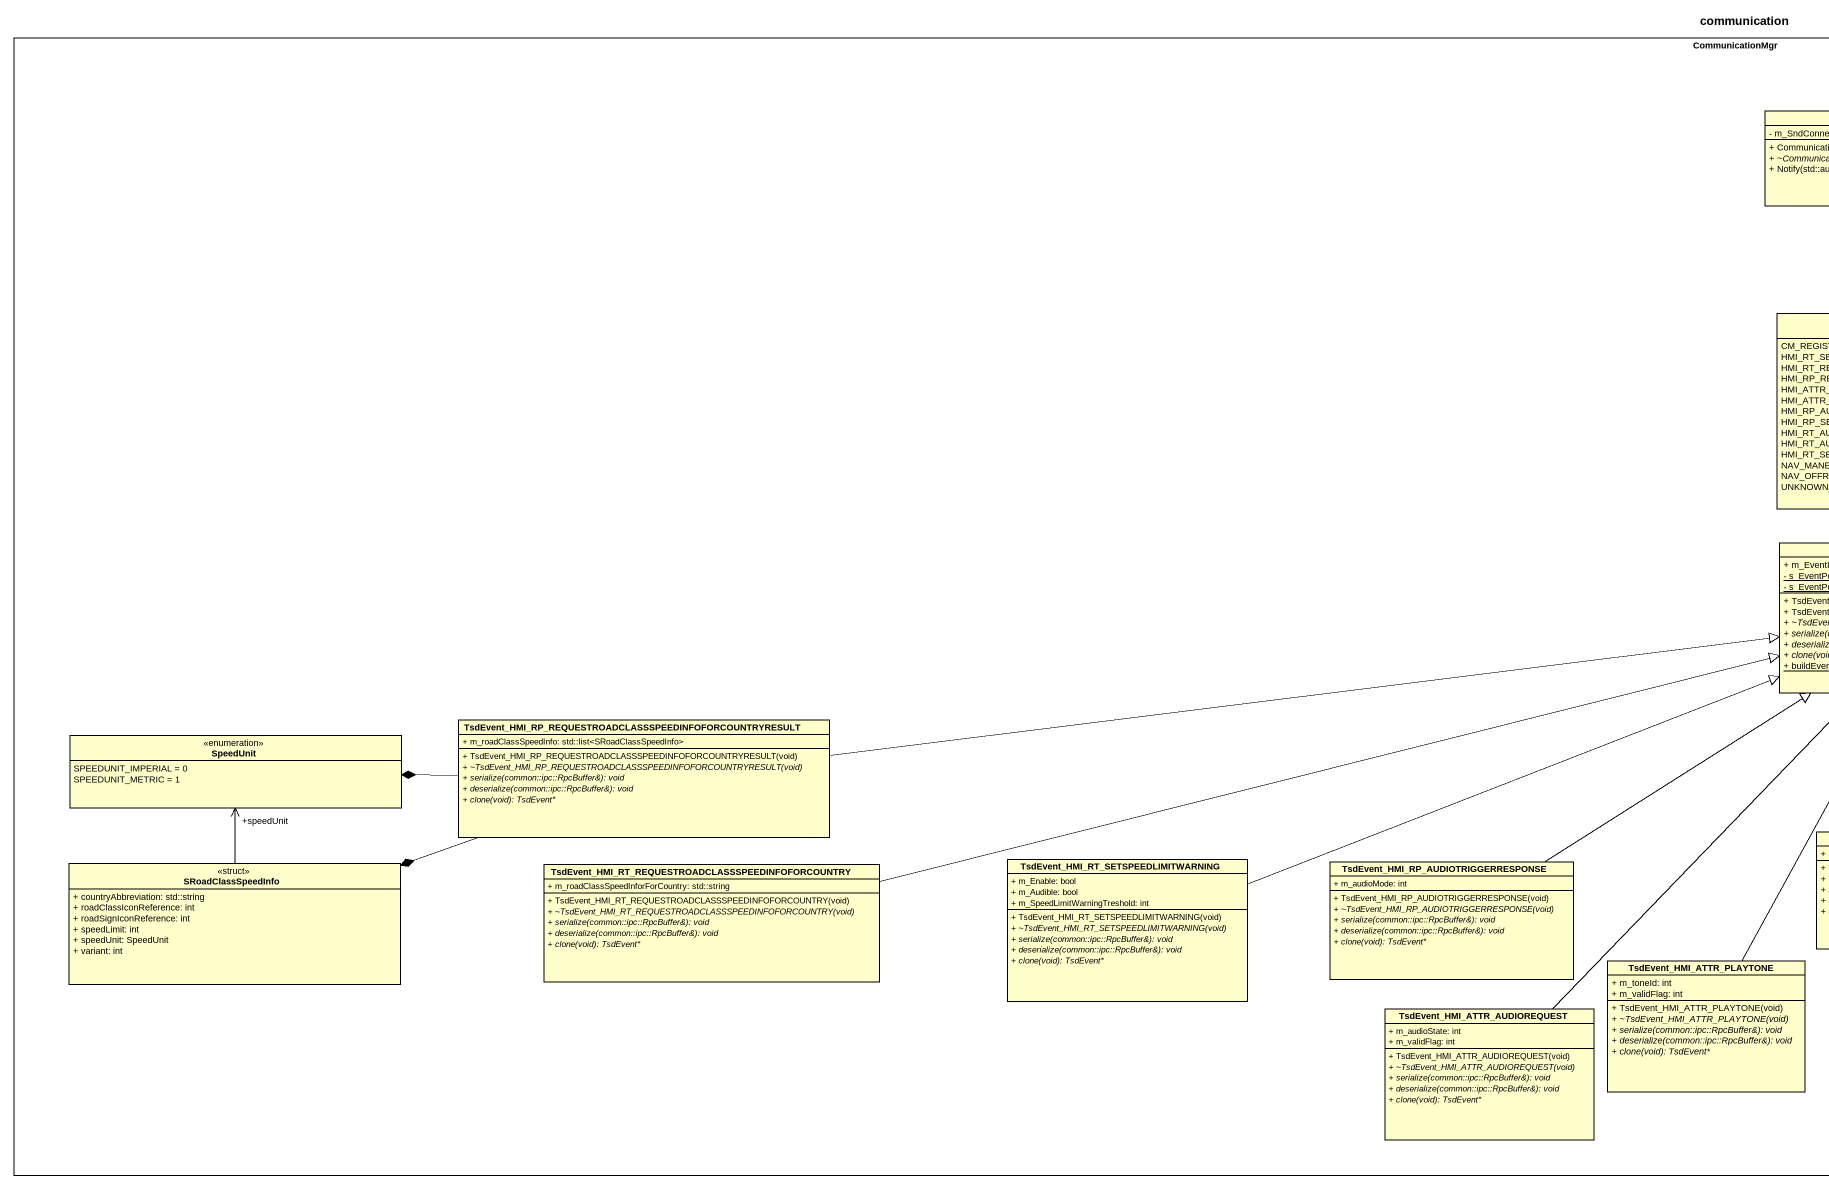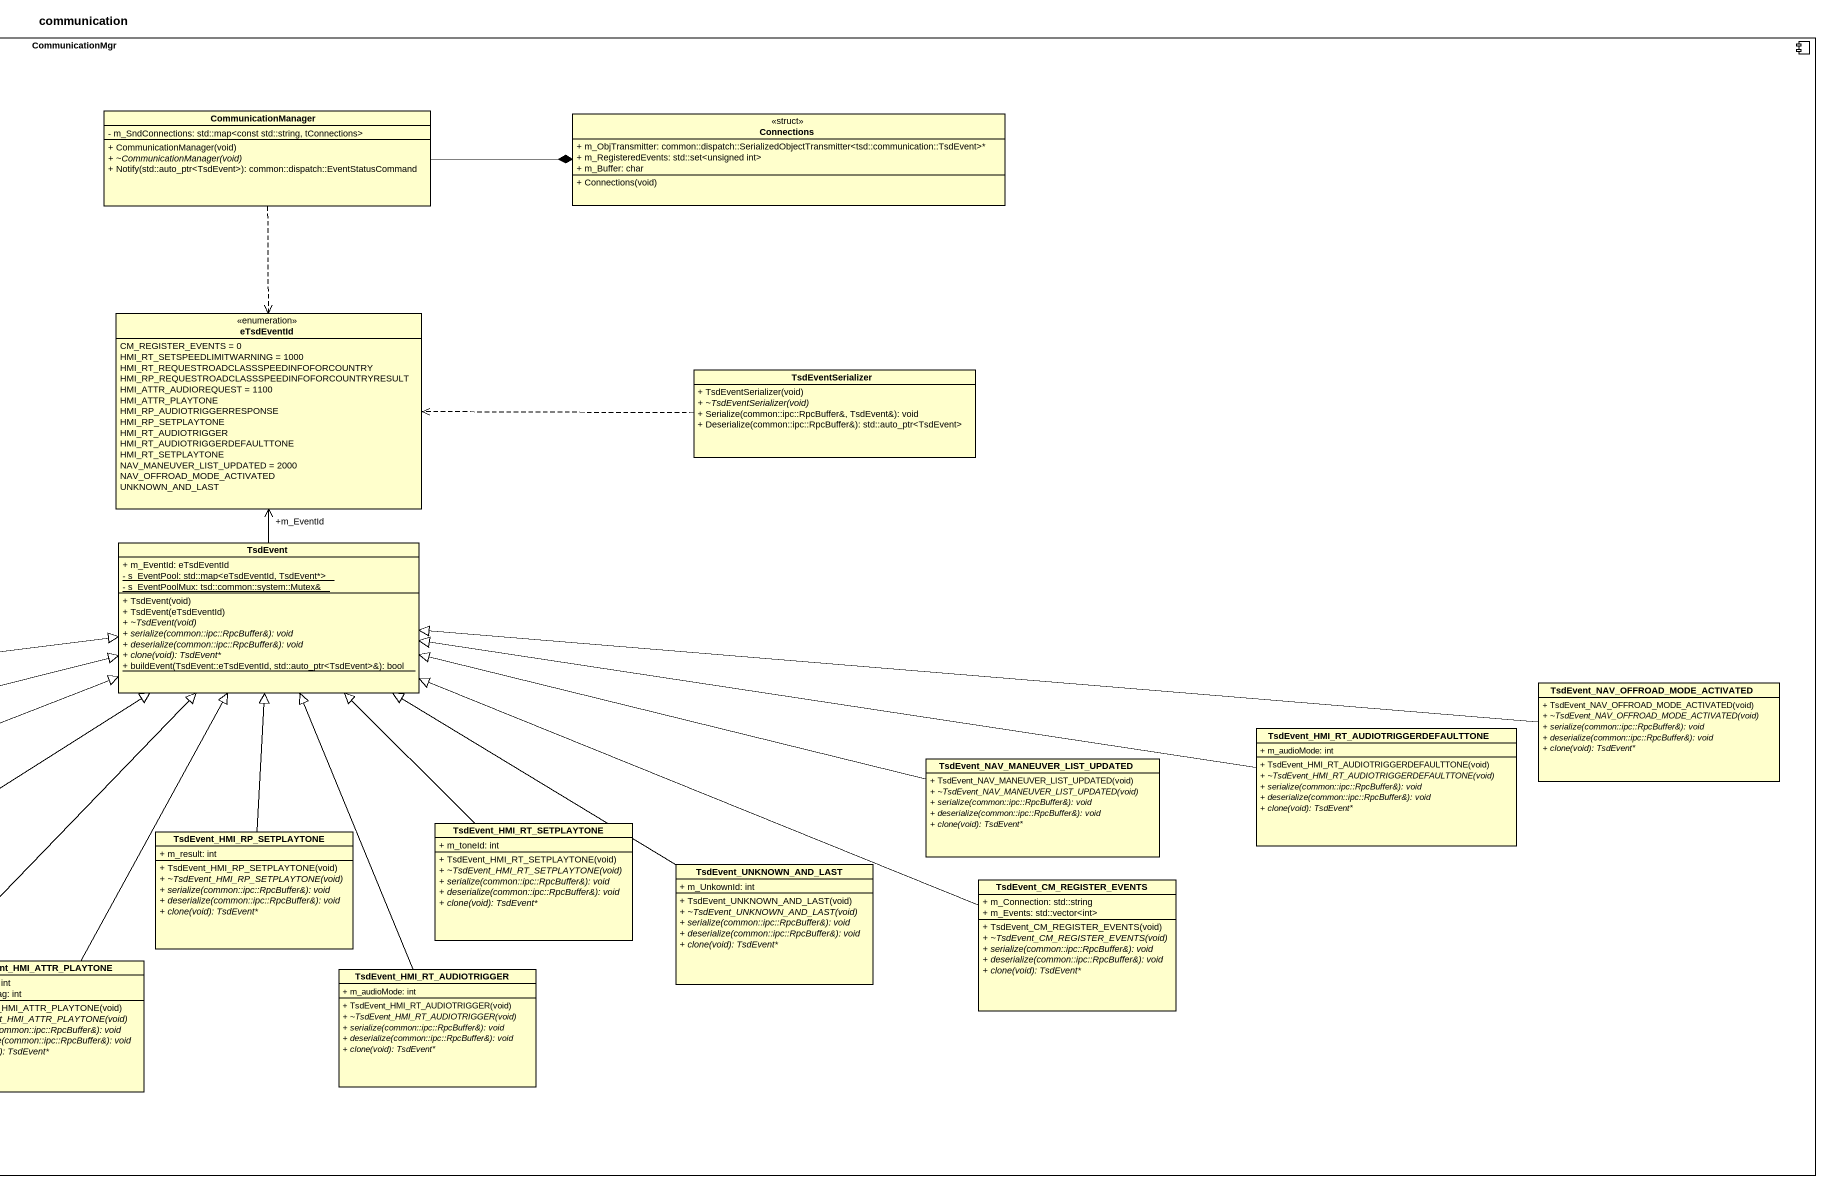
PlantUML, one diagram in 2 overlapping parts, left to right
@startuml
title communication
hide circle
hide empty members
skinparam classAttributeIconSize 0
component CommunicationMgr {
  class CommunicationManager {
    - m_SndConnections: std::map<const std::string, tConnections>
    + CommunicationManager(void)
    {abstract} + ~CommunicationManager(void)
    + Notify(std::auto_ptr<TsdEvent>): common::dispatch::EventStatusCommand
  }
  class Connections <<struct>> {
    + m_ObjTransmitter: common::dispatch::SerializedObjectTransmitter<tsd::communication::TsdEvent>*
    + m_RegisteredEvents: std::set<unsigned int>
    + m_Buffer: char
    + Connections(void)
  }
  enum eTsdEventId {
    CM_REGISTER_EVENTS = 0
    HMI_RT_SETSPEEDLIMITWARNING = 1000
    HMI_RT_REQUESTROADCLASSSPEEDINFOFORCOUNTRY
    HMI_RP_REQUESTROADCLASSSPEEDINFOFORCOUNTRYRESULT
    HMI_ATTR_AUDIOREQUEST = 1100
    HMI_ATTR_PLAYTONE
    HMI_RP_AUDIOTRIGGERRESPONSE
    HMI_RP_SETPLAYTONE
    HMI_RT_AUDIOTRIGGER
    HMI_RT_AUDIOTRIGGERDEFAULTTONE
    HMI_RT_SETPLAYTONE
    NAV_MANEUVER_LIST_UPDATED = 2000
    NAV_OFFROAD_MODE_ACTIVATED
    UNKNOWN_AND_LAST
  }
  class TsdEventSerializer {
    + TsdEventSerializer(void)
    {abstract} + ~TsdEventSerializer(void)
    + Serialize(common::ipc::RpcBuffer&, TsdEvent&): void
    + Deserialize(common::ipc::RpcBuffer&): std::auto_ptr<TsdEvent>
  }
  class TsdEvent {
    + m_EventId: eTsdEventId
    {static} - s_EventPool: std::map<eTsdEventId, TsdEvent*>
    {static} - s_EventPoolMux: tsd::common::system::Mutex&
    + TsdEvent(void)
    + TsdEvent(eTsdEventId)
    {abstract} + ~TsdEvent(void)
    {abstract} + serialize(common::ipc::RpcBuffer&): void
    {abstract} + deserialize(common::ipc::RpcBuffer&): void
    {abstract} + clone(void): TsdEvent*
    {static} + buildEvent(TsdEvent::eTsdEventId, std::auto_ptr<TsdEvent>&): bool
  }
  class "TsdEvent_NAV_OFFROAD_MODE_ACTIVATED" as TsdEvent_NAV_OFFROAD_MODE {
    + TsdEvent_NAV_OFFROAD_MODE_ACTIVATED(void)
    {abstract} + ~TsdEvent_NAV_OFFROAD_MODE_ACTIVATED(void)
    {abstract} + serialize(common::ipc::RpcBuffer&): void
    {abstract} + deserialize(common::ipc::RpcBuffer&): void
    {abstract} + clone(void): TsdEvent*
  }
  class "TsdEvent_HMI_RP_REQUESTROADCLASSSPEEDINFOFORCOUNTRYRESULT" as TsdEvent_HMI_RP {
    + m_roadClassSpeedInfo: std::list<SRoadClassSpeedInfo>
    + TsdEvent_HMI_RP_REQUESTROADCLASSSPEEDINFOFORCOUNTRYRESULT(void)
    {abstract} + ~TsdEvent_HMI_RP_REQUESTROADCLASSSPEEDINFOFORCOUNTRYRESULT(void)
    {abstract} + serialize(common::ipc::RpcBuffer&): void
    {abstract} + deserialize(common::ipc::RpcBuffer&): void
    {abstract} + clone(void): TsdEvent*
  }
  class "TsdEvent_HMI_RT_AUDIOTRIGGERDEFAULTTONE" as TsdEvent_HMI_RT {
    + m_audioMode: int
    + TsdEvent_HMI_RT_AUDIOTRIGGERDEFAULTTONE(void)
    {abstract} + ~TsdEvent_HMI_RT_AUDIOTRIGGERDEFAULTTONE(void)
    {abstract} + serialize(common::ipc::RpcBuffer&): void
    {abstract} + deserialize(common::ipc::RpcBuffer&): void
    {abstract} + clone(void): TsdEvent*
  }
  enum SpeedUnit {
    SPEEDUNIT_IMPERIAL = 0
    SPEEDUNIT_METRIC = 1
  }
  class "TsdEvent_NAV_MANEUVER_LIST_UPDATED" as TsdEvent_NAV_MANEUVER_LIST {
    + TsdEvent_NAV_MANEUVER_LIST_UPDATED(void)
    {abstract} + ~TsdEvent_NAV_MANEUVER_LIST_UPDATED(void)
    {abstract} + serialize(common::ipc::RpcBuffer&): void
    {abstract} + deserialize(common::ipc::RpcBuffer&): void
    {abstract} + clone(void): TsdEvent*
  }
  class TsdEvent_HMI_RP_SETPLAYTONE {
    + m_result: int
    + TsdEvent_HMI_RP_SETPLAYTONE(void)
    {abstract} + ~TsdEvent_HMI_RP_SETPLAYTONE(void)
    {abstract} + serialize(common::ipc::RpcBuffer&): void
    {abstract} + deserialize(common::ipc::RpcBuffer&): void
    {abstract} + clone(void): TsdEvent*
  }
  class TsdEvent_HMI_RT_SETPLAYTONE {
    + m_toneId: int
    + TsdEvent_HMI_RT_SETPLAYTONE(void)
    {abstract} + ~TsdEvent_HMI_RT_SETPLAYTONE(void)
    {abstract} + serialize(common::ipc::RpcBuffer&): void
    {abstract} + deserialize(common::ipc::RpcBuffer&): void
    {abstract} + clone(void): TsdEvent*
  }
  class SRoadClassSpeedInfo <<struct>> {
    + countryAbbreviation: std::string
    + roadClassIconReference: int
    + roadSignIconReference: int
    + speedLimit: int
    + speedUnit: SpeedUnit
    + variant: int
  }
  class "TsdEvent_HMI_RT_REQUESTROADCLASSSPEEDINFOFORCOUNTRY" as TsdEvent_HMI_RT_2 {
    + m_roadClassSpeedInforForCountry: std::string
    + TsdEvent_HMI_RT_REQUESTROADCLASSSPEEDINFOFORCOUNTRY(void)
    {abstract} + ~TsdEvent_HMI_RT_REQUESTROADCLASSSPEEDINFOFORCOUNTRY(void)
    {abstract} + serialize(common::ipc::RpcBuffer&): void
    {abstract} + deserialize(common::ipc::RpcBuffer&): void
    {abstract} + clone(void): TsdEvent*
  }
  class "TsdEvent_HMI_RT_SETSPEEDLIMITWARNING" as TsdEvent_HMI_RT_3 {
    + m_Enable: bool
    + m_Audible: bool
    + m_SpeedLimitWarningTreshold: int
    + TsdEvent_HMI_RT_SETSPEEDLIMITWARNING(void)
    {abstract} + ~TsdEvent_HMI_RT_SETSPEEDLIMITWARNING(void)
    {abstract} + serialize(common::ipc::RpcBuffer&): void
    {abstract} + deserialize(common::ipc::RpcBuffer&): void
    {abstract} + clone(void): TsdEvent*
  }
  class "TsdEvent_HMI_RP_AUDIOTRIGGERRESPONSE" as TsdEvent_HMI_RP_2 {
    + m_audioMode: int
    + TsdEvent_HMI_RP_AUDIOTRIGGERRESPONSE(void)
    {abstract} + ~TsdEvent_HMI_RP_AUDIOTRIGGERRESPONSE(void)
    {abstract} + serialize(common::ipc::RpcBuffer&): void
    {abstract} + deserialize(common::ipc::RpcBuffer&): void
    {abstract} + clone(void): TsdEvent*
  }
  class TsdEvent_UNKNOWN_AND_LAST {
    + m_UnkownId: int
    + TsdEvent_UNKNOWN_AND_LAST(void)
    {abstract} + ~TsdEvent_UNKNOWN_AND_LAST(void)
    {abstract} + serialize(common::ipc::RpcBuffer&): void
    {abstract} + deserialize(common::ipc::RpcBuffer&): void
    {abstract} + clone(void): TsdEvent*
  }
  class TsdEvent_CM_REGISTER_EVENTS {
    + m_Connection: std::string
    + m_Events: std::vector<int>
    + TsdEvent_CM_REGISTER_EVENTS(void)
    {abstract} + ~TsdEvent_CM_REGISTER_EVENTS(void)
    {abstract} + serialize(common::ipc::RpcBuffer&): void
    {abstract} + deserialize(common::ipc::RpcBuffer&): void
    {abstract} + clone(void): TsdEvent*
  }
  class TsdEvent_HMI_ATTR_PLAYTONE {
    + m_toneId: int
    + m_validFlag: int
    + TsdEvent_HMI_ATTR_PLAYTONE(void)
    {abstract} + ~TsdEvent_HMI_ATTR_PLAYTONE(void)
    {abstract} + serialize(common::ipc::RpcBuffer&): void
    {abstract} + deserialize(common::ipc::RpcBuffer&): void
    {abstract} + clone(void): TsdEvent*
  }
  class TsdEvent_HMI_RT_AUDIOTRIGGER {
    + m_audioMode: int
    + TsdEvent_HMI_RT_AUDIOTRIGGER(void)
    {abstract} + ~TsdEvent_HMI_RT_AUDIOTRIGGER(void)
    {abstract} + serialize(common::ipc::RpcBuffer&): void
    {abstract} + deserialize(common::ipc::RpcBuffer&): void
    {abstract} + clone(void): TsdEvent*
  }
  class "TsdEvent_HMI_ATTR_AUDIOREQUEST" as TsdEvent_HMI_ATTR {
    + m_audioState: int
    + m_validFlag: int
    + TsdEvent_HMI_ATTR_AUDIOREQUEST(void)
    {abstract} + ~TsdEvent_HMI_ATTR_AUDIOREQUEST(void)
    {abstract} + serialize(common::ipc::RpcBuffer&): void
    {abstract} + deserialize(common::ipc::RpcBuffer&): void
    {abstract} + clone(void): TsdEvent*
  }
}
CommunicationManager -right-* Connections
CommunicationManager ..> eTsdEventId
TsdEventSerializer .left.> eTsdEventId
TsdEvent -up-> "+m_EventId" eTsdEventId
TsdEvent_NAV_OFFROAD_MODE -left-|> TsdEvent
TsdEvent_HMI_RP -right-|> TsdEvent
TsdEvent_HMI_RP -left-* SpeedUnit
TsdEvent_HMI_RP -left-* SRoadClassSpeedInfo
TsdEvent_HMI_RT -left-|> TsdEvent
TsdEvent_NAV_MANEUVER_LIST -left-|> TsdEvent
TsdEvent_HMI_RP_SETPLAYTONE -up-|> TsdEvent
TsdEvent_HMI_RT_SETPLAYTONE -up-|> TsdEvent
SRoadClassSpeedInfo -up-> "+speedUnit" SpeedUnit
TsdEvent_HMI_RT_2 -right-|> TsdEvent
TsdEvent_HMI_RT_3 -right-|> TsdEvent
TsdEvent_HMI_RP_2 -up-|> TsdEvent
TsdEvent_UNKNOWN_AND_LAST -up-|> TsdEvent
TsdEvent_CM_REGISTER_EVENTS -left-|> TsdEvent
TsdEvent_HMI_ATTR_PLAYTONE -up-|> TsdEvent
TsdEvent_HMI_RT_AUDIOTRIGGER -up-|> TsdEvent
TsdEvent_HMI_ATTR -up-|> TsdEvent
@enduml
